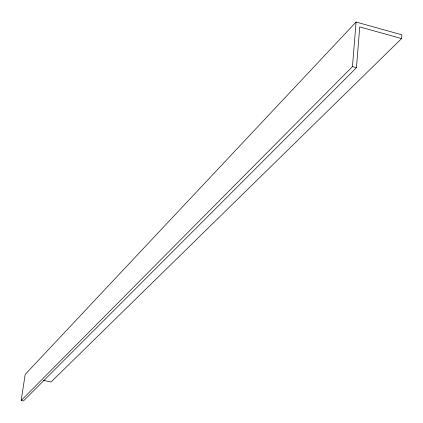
<?xml version="1.0" encoding="UTF-8"?>
<svg xmlns="http://www.w3.org/2000/svg" width="423" height="423" viewBox="0 0 423 423"><rect width="100%" height="100%" fill="white"/><g stroke="black" fill="none" stroke-linecap="round" stroke-linejoin="round"><path stroke-width="0.63" d="M401.591 38.578L401.85 34.818L356.076 22.038L25.195 374.397L21.15 400.507L23.424 400.962L356.462 67.68L359.73 26.919L401.591 38.578L51.077 381.964L43.511 380.425M21.15 400.507L352.459 66.596L356.076 22.038M352.459 66.596L356.462 67.68"/></g></svg>
